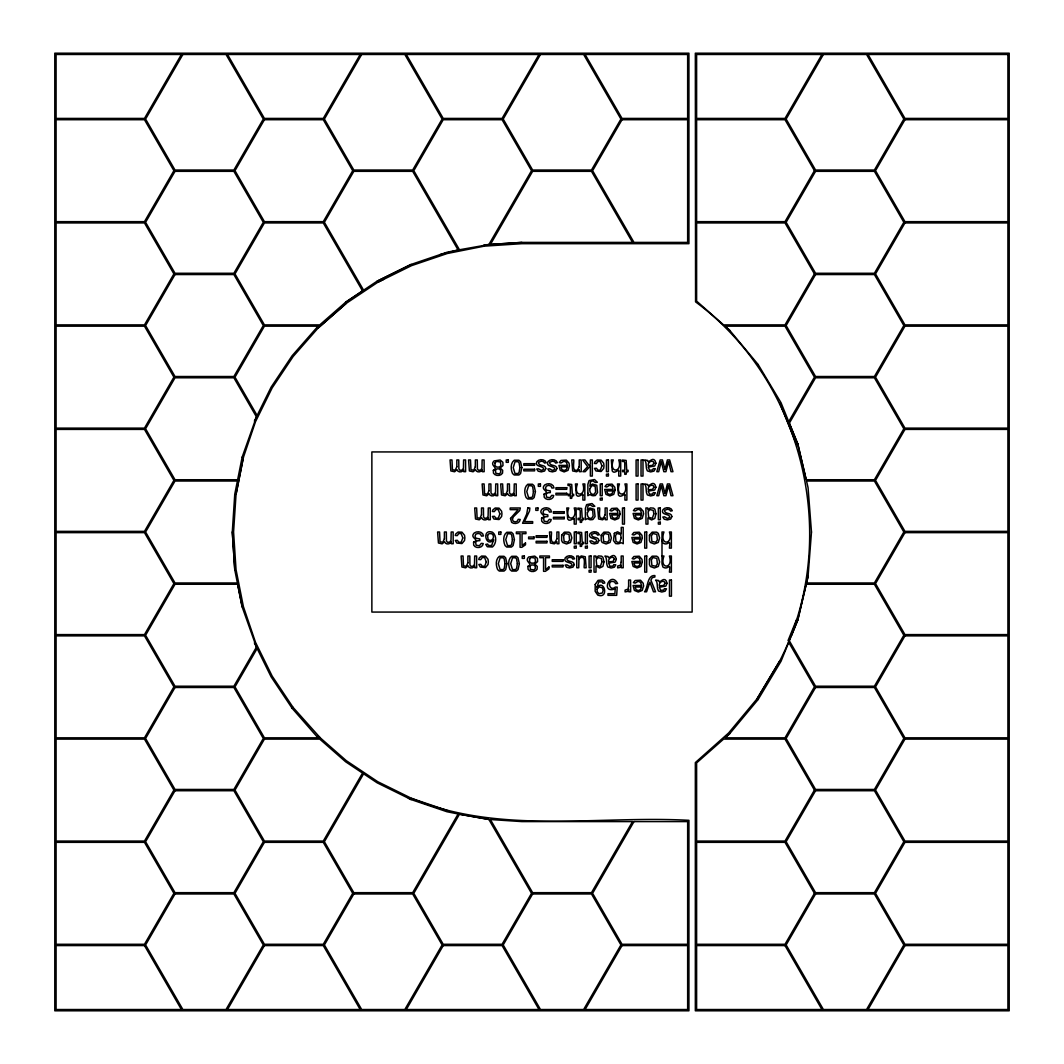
<?xml version="1.0" encoding="UTF-8"?>
<svg xmlns="http://www.w3.org/2000/svg" width="1064" height="1064" viewBox="0 0 1064 1064"><rect width="100%" height="100%" fill="white"/><g stroke="black" fill="none" stroke-linecap="round" stroke-linejoin="round"><path stroke-width="1.5" d="M811.486 532.093L808.055 487.618L806.525 481.021L874.409 481.021L903.841 532L874.409 582.979L806.525 582.979L808.055 576.422L811.486 532M232.298 531.92L234.758 569.719L237.392 582.979L175.015 582.979L145.582 532L175.015 481.021L237.392 481.021L234.758 494.241L232.298 531.92L234.798 569.878M383.532 279.433L377.72 282.319L346.359 303.28L318.003 328.151L293.145 356.507L272.185 387.868L255.506 421.69L243.39 457.4L236.035 494.388L233.575 531.973L236.035 569.612L243.39 606.6L255.506 642.31L272.185 676.132L293.145 707.494L320.41 738.004M242.166 457.081L256.451 416.889L233.881 377.787L175.015 377.787L145.582 428.765L175.015 479.744L237.644 479.744L242.153 457.134M236.048 494.348L243.39 457.4M797.827 619.833L806.219 584.256L874.409 584.256L903.841 635.235L874.409 686.214L815.556 686.214L789.342 640.821L797.827 619.886L806.219 584.256M806.525 582.979L808.055 576.422M254.376 421.105L256.451 416.889M317.072 327.3L318.309 326.169L264.417 326.169L234.984 377.148L257.129 415.505L271.134 387.136L292.108 355.762L317.178 327.167M796.604 619.527L788.038 640.621M791.51 635.474L797.787 620.006M779.899 660.678C841.558 539.94 804.557 382.428 695.563 301.87L695.337 53.2L1009.204 53.2L1009.204 1010.8L695.337 1010.8L695.337 762.595L728.654 732.936L757.063 698.795L779.899 660.678L757.076 698.782M758.113 699.5L781.029 661.276L788.73 642.323L814.439 686.852L785.006 737.831L725.049 737.831L729.625 733.761L758.153 699.474M345.547 302.309L362.531 290.924L323.283 222.935L264.417 222.935L234.984 273.913L264.417 324.892L319.759 324.892L345.667 302.203L362.531 290.924M256.451 647.112L233.881 686.214L175.015 686.214L145.582 635.235L175.015 584.256L237.644 584.256L242.18 606.999L256.451 647.112L254.376 642.895M488.868 244.56L531.521 170.679L502.088 119.713L443.223 119.713L413.79 170.679L459.462 249.774L488.868 244.56L484.014 244.906M490.398 244.467L532.625 171.331L591.491 171.331L632.521 242.406L521.865 242.406L490.398 244.467L521.865 242.406M459.462 814.226L413.79 893.321L443.223 944.287L502.088 944.287L531.521 893.321L488.868 819.44L459.462 814.226L488.868 819.44M789.342 423.179L797.814 444.074L789.342 423.179L815.556 377.787L874.409 377.787L903.841 428.765L874.409 479.744L806.219 479.744L797.814 444.074L806.219 479.744M411.143 264.417L377.042 281.228L363.595 290.206L324.387 222.296L353.82 171.331L412.686 171.331L458.132 250.04L446.853 252.288L411.023 264.471L377.122 281.189M726.153 736.833L729.625 733.761M318.03 328.111L346.359 303.28M440.057 254.629L458.132 250.04M377.76 282.293L411.542 265.641L447.252 253.511L484.226 246.156L521.905 243.683L688.927 243.683L688.927 53.2L54.796 53.2L54.796 1010.8L688.927 1010.8L688.927 820.317C596.864 815.343 499.428 834.921 411.569 798.372L447.292 810.502M758.1 364.46L729.625 330.239L725.049 326.169L785.006 326.169L814.439 377.148L788.73 421.677L781.029 402.724L758.166 364.553M661.994 556.02L663.963 556.02C658.988 569.719 673.618 569.187 669.416 556.02L671.371 556.02L671.371 572.139L669.416 572.139C670.573 560.728 668.737 570.863 662.899 567.032L661.994 563.854L661.994 532L663.963 532C658.988 545.699 673.618 545.167 669.416 532L671.371 532L671.371 548.12L669.416 548.12C670.573 536.708 668.737 546.843 662.899 543.012L661.994 539.834M411.023 799.529L446.893 811.712L458.132 813.96L412.686 892.669L353.82 892.669L324.387 841.704L363.595 773.794L377.122 782.811L411.156 799.569L408.403 798.226M317.139 736.807L318.309 737.831L264.417 737.831L234.984 686.852L257.129 648.495L271.081 676.771L292.108 708.265L317.085 736.754M411.569 798.372L377.76 781.708L346.359 760.72L318.03 735.889M725.049 326.169L729.625 330.239M242.14 606.866L237.644 584.256M779.885 403.309L796.59 444.459M585.386 517.303L585.32 519.724C589.323 516.971 587.062 520.708 592.861 519.538L595.055 516.545L594.311 509.324L589.922 508.033L587.355 510.161L588.059 505.706L590.254 504.855L592.874 506.544L594.843 506.264L592.036 503.551L586.623 504.602L585.386 508.313L585.386 517.303M587.873 493.27L587.807 495.704C591.81 492.951 589.549 496.689 595.348 495.518L597.542 492.526L596.798 485.304L592.409 484.014L589.842 486.142L590.547 481.686L592.741 480.835L595.361 482.524L597.33 482.245L594.523 479.532L589.11 480.582L587.873 484.293L587.873 493.27M574.228 519.232L574.214 524.1L576.169 524.1L576.169 507.98L574.214 507.98C578.417 521.147 563.787 521.679 568.748 507.98L566.779 507.98L567.697 518.993C569.852 522.983 575.012 515.907 574.228 519.232M582.886 495.212L582.886 500.08L584.841 500.08L584.841 483.96L582.886 483.96C587.075 497.127 572.445 497.659 577.419 483.96L575.451 483.96L576.356 494.973C578.523 498.963 583.671 491.887 582.886 495.212M618.756 471.192L618.756 476.06L620.698 476.06L620.698 459.941L618.756 459.941C622.945 473.108 608.315 473.64 613.29 459.941L611.321 459.941L612.226 470.953C614.394 474.943 619.541 467.867 618.756 471.192M624.94 495.212L624.927 500.08L626.882 500.08L626.882 483.96L624.927 483.96C629.13 497.127 614.5 497.659 619.461 483.96L617.506 483.96L618.41 494.973C620.565 498.963 625.725 491.887 624.94 495.212M621.243 537.732L619.9 541.962L618.078 542.441L615.976 541.39L615.471 535.724L616.841 533.49L620.498 534.327L621.243 537.732M527.797 507.98L526.707 514.058L522.557 523.275L532.665 523.275L532.665 521.613L524.446 521.613L529.526 510.986L529.845 507.98L527.797 507.98M615.205 588.831L614.899 593.685L607.983 593.685L607.983 595.335L616.681 595.335L617.2 587.115L615.285 587.115C609.047 592.462 606.547 578.39 614.566 581.981L615.67 583.684L617.639 583.458C610.231 570.131 600.016 594.337 615.205 588.831M519.884 467.601L519.099 472.416L518.048 473.52L514.989 473.507L513.22 467.601L515.056 461.709L518.048 461.696L519.086 462.827L519.884 467.601M517.357 563.681L516.572 568.495L515.535 569.599L512.476 569.586L510.693 563.681L512.529 557.789L515.535 557.775L516.559 558.906L517.357 563.681M504.988 563.681L504.203 568.495L503.166 569.599L500.107 569.586L498.324 563.681L500.16 557.789L503.166 557.775L504.19 558.906L504.988 563.681M512.422 539.661L511.638 544.475L510.587 545.579L507.528 545.566L505.759 539.661L507.594 533.769L510.587 533.756L511.624 534.886L512.422 539.661M533.45 491.621L532.665 496.436L531.614 497.54L528.555 497.526L526.773 491.621L528.622 485.729L531.614 485.716L532.652 486.847L533.45 491.621M587.434 512.555C586.73 515.189 588.352 519.591 591.73 518.181L593.14 515.947L592.661 510.388L589.602 509.47L587.434 512.555M589.922 488.536C589.217 491.169 590.839 495.571 594.217 494.162L595.627 491.927L595.148 486.368L592.089 485.45L589.922 488.536M601.931 561.912L600.415 566.274L596.744 565.463L596.186 559.93L597.729 557.603L601.28 558.374L601.931 561.912M653.868 513.872L652.352 518.235L648.694 517.41L648.122 511.89L649.665 509.563L653.216 510.334L653.868 513.872M462.813 537.932L461.204 542.174L458.863 542.294L457.347 540.312L455.339 540.459L456.828 543.039L461.962 543.571L464.529 540.499L464.862 537.892L464.529 535.259L461.962 532.173L458.092 532.04L455.738 533.968L455.272 535.498L457.241 535.631L458.89 533.463L461.151 533.609L462.813 537.932M499.894 513.912L498.298 518.155L495.944 518.274L494.428 516.293L492.419 516.439L493.909 519.019L499.056 519.551L501.623 516.479L501.942 513.872L501.623 511.239L499.056 508.153L495.172 508.02L492.832 509.949L492.353 511.478L494.334 511.611L495.984 509.443L498.231 509.589L499.894 513.912M601.945 465.872L600.349 470.115L597.995 470.235L596.478 468.253L594.47 468.399L595.96 470.966L601.107 471.512L603.66 468.439L603.993 465.819L603.66 463.199L601.107 460.113L597.223 459.981L594.882 461.909L594.404 463.439L596.372 463.572L598.021 461.404L600.282 461.55L601.945 465.872M486.301 561.952L484.705 566.194L482.351 566.314L480.835 564.332L478.827 564.479L480.316 567.059L485.463 567.591L488.017 564.519L488.349 561.912L488.017 559.278L485.463 556.193L481.58 556.06L479.239 557.988L478.76 559.518L480.728 559.651L482.378 557.483L484.639 557.629L486.301 561.952M493.643 539.874L491.621 545.553L488.536 545.473L487.618 544.076L485.756 544.409L487.299 546.75L492.446 547.002C496.609 543.664 496.901 535.551 492.552 532.266C481.234 528.143 485.902 548.386 493.643 539.874M563.574 535.804L564.106 541.416L568.016 542.241L569.586 539.953L569.027 534.394L565.144 533.503L563.574 535.804M603.128 535.804L603.66 541.416L607.571 542.241L609.14 539.953L608.581 534.394L604.698 533.503L603.128 535.804M651.354 535.804L651.886 541.416L655.796 542.241L657.366 539.953L656.807 534.394L652.924 533.503L651.354 535.804M651.354 559.824L651.886 565.436L655.796 566.261L657.366 563.973L656.807 558.414L652.924 557.536L651.354 559.824M535.418 491.621L534.141 497.526L532.479 499.003L527.717 498.989L526.082 497.5C524.286 493.377 523.86 487.232 527.824 484.253L532.439 484.24L534.101 485.756L535.418 491.621M621.19 562.151L620.551 565.144L617.652 566.088L617.652 567.883L620.166 567.431L621.243 565.37L621.363 567.764L623.211 567.764L623.145 556.02L621.19 556.02L621.19 562.151M628.625 586.171L627.986 589.163L625.087 590.108L625.087 591.903L627.587 591.451L628.664 589.389L628.797 591.784L630.646 591.784L630.58 580.04L628.625 580.04L628.625 586.171M506.969 563.681L505.679 569.586L504.017 571.062L499.269 571.049L497.62 569.559C495.837 565.449 495.398 559.292 499.362 556.312L503.99 556.299L505.639 557.815L506.969 563.681M514.404 539.661L513.114 545.566L511.452 547.042L506.69 547.029L505.054 545.539C503.259 541.43 502.833 535.272 506.797 532.293L511.425 532.279L513.074 533.796L514.404 539.661M521.852 467.601L520.575 473.507L518.913 474.983L514.151 474.97L512.516 473.48C510.72 469.357 510.294 463.212 514.258 460.233L518.886 460.22L520.535 461.736L521.852 467.601M519.338 563.681L518.048 569.586L516.386 571.062L511.638 571.049L509.988 569.559C508.206 565.436 507.767 559.292 511.731 556.312L516.359 556.299L518.008 557.815L519.338 563.681M595.202 584.508L595.175 591.318L597.782 595.095C609.3 599.365 604.498 578.59 596.784 587.421L598.859 581.782L601.998 581.875L602.942 583.311L604.804 583.019L604.179 581.569L601.998 580.013L598.034 580.359L595.202 584.508M444.406 538.81L442.837 542.214L440.017 541.802L439.552 532L437.623 532L438.435 542.999L442.159 543.837L444.579 541.736C445.364 544.835 450.245 544.582 451.242 541.736L451.362 543.744L453.198 543.744L453.144 532L451.189 532L451.016 540.352L449.607 542.214L447.465 542.294L446.454 540.884L446.335 532L444.406 532L444.406 538.81M456.828 466.75L455.259 470.155L452.439 469.743L451.974 459.941L450.045 459.941L450.857 470.94L454.581 471.778L457.001 469.676C457.786 472.775 462.667 472.522 463.665 469.676L463.784 471.685L465.62 471.685L465.567 459.941L463.611 459.941L463.439 468.293L462.029 470.155L459.887 470.235L458.877 468.825L458.757 459.941L456.828 459.941L456.828 466.75M475.355 466.75L473.786 470.155L470.966 469.743L470.501 459.941L468.572 459.941L469.384 470.94L473.108 471.778L475.528 469.676C476.313 472.775 481.194 472.522 482.192 469.676L482.311 471.685L484.16 471.685L484.093 459.941L482.138 459.941L481.965 468.293L480.556 470.155L478.414 470.235L477.404 468.825L477.284 459.941L475.355 459.941L475.355 466.75M467.894 562.829L466.338 566.234L463.505 565.822L463.039 556.02L461.111 556.02L461.922 567.019L465.646 567.857L468.067 565.755C468.852 568.854 473.733 568.602 474.73 565.755L474.85 567.764L476.699 567.764L476.632 556.02L474.677 556.02L474.504 564.372L473.094 566.234L470.953 566.314L469.942 564.918L469.836 556.02L467.894 556.02L467.894 562.829M481.5 514.79L479.931 518.195L477.111 517.782L476.632 507.98L474.704 507.98L475.515 518.979L479.239 519.817L481.673 517.716C482.444 520.815 487.339 520.562 488.323 517.716L488.443 519.724L490.291 519.724L490.225 507.98L488.283 507.98L488.097 516.333L486.7 518.195L484.546 518.274L483.548 516.865L483.428 507.98L481.5 507.98L481.5 514.79M488.948 490.77L487.379 494.175L484.559 493.763L484.093 483.96L482.152 483.96L482.963 494.959L486.687 495.797L489.121 493.696C489.892 496.795 494.787 496.542 495.771 493.696L495.891 495.704L497.739 495.704L497.673 483.96L495.731 483.96L495.545 492.313L494.148 494.175L491.994 494.255L490.996 492.845L490.876 483.96L488.948 483.96L488.948 490.77M507.475 490.77L505.905 494.175L503.086 493.763L502.62 483.96L500.678 483.96L501.49 494.959L505.214 495.797L507.648 493.696C508.419 496.795 513.313 496.542 514.298 493.696L514.417 495.704L516.266 495.704L516.2 483.96L514.258 483.96L514.072 492.313L512.675 494.175L510.521 494.255L509.523 492.845L509.403 483.96L507.475 483.96L507.475 490.77M510.521 518.434L511.664 522.411C514.524 524.565 519.804 523.475 520.23 519.498L518.235 519.312L517.277 521.227L515.229 521.905L513.167 521.2L512.436 519.245L513.353 516.851L519.697 510.56L520.323 507.98L510.188 507.98L510.188 509.643L518.168 509.643L510.521 518.434M614.327 559.265L612.864 561.499L608.635 561.819C607.983 559.026 611.281 556.046 613.808 557.789L614.327 559.265M653.908 463.186L652.432 465.407L648.202 465.739C647.55 462.946 650.849 459.967 653.389 461.709L653.908 463.186M653.908 487.206L652.432 489.427L648.202 489.759C647.55 486.966 650.849 483.987 653.389 485.729L653.908 487.206M665.027 583.285L663.55 585.519L659.321 585.838C658.669 583.045 661.968 580.066 664.508 581.808L665.027 583.285M597.077 589.03L597.183 591.557L598.819 593.699L602.317 593.02L603.128 590.427L602.317 587.78L599.298 586.902L597.077 589.03M561.672 535.192L561.646 540.592L562.603 542.48L566.567 543.97L570.517 542.441L571.834 537.892L570.517 533.357L568.894 532.173L564.359 532.16L561.672 535.192M601.227 535.192L601.2 540.592L602.158 542.48L606.121 543.97L610.071 542.441L611.388 537.892L610.071 533.357L608.448 532.173L603.913 532.16L601.227 535.192M649.452 535.192L649.426 540.592L650.383 542.48L654.347 543.97L658.297 542.441L659.614 537.892L658.297 533.357L656.674 532.173L652.139 532.16L649.452 535.192M649.452 559.212L649.426 564.612L650.383 566.5L654.347 567.99L658.297 566.46L659.614 561.912L658.297 557.376L656.674 556.193L652.139 556.179L649.452 559.212M556.898 538.81L555.129 542.214C549.21 543.957 551.95 534.7 551.445 532L549.476 532L550.367 542.999L554.411 543.837L556.951 541.736L557.071 543.744L558.919 543.744L558.853 532L556.898 532L556.898 538.81M569.386 465.886L568.016 470.354L564.12 471.911L560.236 470.341L558.946 465.407L567.325 465.407L566.487 462.281L564.053 461.191L560.981 462.986L559.265 462.508L560.981 460.419L566.341 460.113L569.041 463.199L569.386 465.886M579.202 466.75L577.419 470.155C571.501 471.897 574.254 462.641 573.735 459.941L571.767 459.941L572.671 470.94L576.701 471.778L579.255 469.676L579.375 471.685L581.223 471.685L581.157 459.941L579.202 459.941L579.202 466.75M578.936 559.438L578.736 567.764L576.781 567.764L576.715 556.02L578.563 556.02L578.683 558.028L581.223 555.927L585.267 556.765L586.158 567.764L584.189 567.764C583.684 565.064 586.437 555.807 580.505 557.549L578.936 559.438M605.137 514.79L603.355 518.195C597.436 519.937 600.189 510.68 599.67 507.98L597.702 507.98L598.593 518.979L602.636 519.817L605.19 517.716L605.31 519.724L607.145 519.724L607.092 507.98L605.137 507.98L605.137 514.79M615.112 489.906L613.755 494.374L609.858 495.93L605.975 494.361L604.671 489.427L613.063 489.427L612.226 486.301L609.778 485.211L606.706 487.006L604.99 486.527L606.719 484.439L612.079 484.133L614.766 487.232L615.112 489.906M620.046 513.925L618.689 518.394L614.793 519.95L610.909 518.381L609.619 513.447L617.998 513.447L617.16 510.321L614.726 509.23L611.654 511.026L609.938 510.547L611.654 508.459L617.014 508.153L619.714 511.252L620.046 513.925M643.547 513.925L642.177 518.394L638.28 519.95L634.397 518.381L633.107 513.447L641.486 513.447L640.648 510.321L638.214 509.23L635.142 511.026L633.426 510.547L635.142 508.459L640.501 508.153L643.201 511.252L643.547 513.925M642.297 537.945L640.927 542.414L637.043 543.97L633.147 542.401L631.856 537.466L640.235 537.466L639.411 534.341L636.964 533.25L633.891 535.046L632.176 534.567L633.891 532.479L639.251 532.173L641.951 535.272L642.297 537.945M642.297 561.965L640.927 566.434L637.043 567.99L633.147 566.42L631.856 561.486L640.235 561.486L639.411 558.361L636.964 557.27L633.891 559.066L632.176 558.587L633.891 556.499L639.251 556.193L641.951 559.292L642.297 561.965M643.547 585.985L642.177 590.453L638.28 592.01L634.397 590.44L633.107 585.506L641.486 585.506L640.648 582.38L638.214 581.29L635.142 583.085L633.426 582.607L635.142 580.518L640.501 580.212L643.201 583.311L643.547 585.985M494.999 462.946L495.013 465.633L496.675 467.083L499.362 467.069L500.984 465.567L500.386 461.976L496.569 461.377L494.999 462.946M487.512 535.431L488.123 539.488C492.1 543.026 495.824 535.897 491.581 533.636L489.068 533.596L487.512 535.431M529.579 559.026L529.593 561.726L531.255 563.162L533.928 563.149L535.564 561.646L534.966 558.055L531.149 557.456L529.579 559.026M493.337 470.301L493.483 473.148C495.305 476.273 500.718 476.26 502.527 473.134L502.673 470.315L500.16 467.987L502.993 465.567L502.86 462.295L500.173 460.007L494.122 460.912C489.014 465.66 499.162 467.508 493.337 470.301M495.372 470.195L495.904 473.36L499.242 473.852L500.678 472.549L500.665 470.261L499.216 468.892L496.795 468.878L495.372 470.195M527.917 566.381L528.063 569.227C529.885 572.352 535.298 572.339 537.107 569.213L537.254 566.394L534.74 564.066L537.573 561.646L537.44 558.374L534.753 556.1L528.702 556.991C523.594 561.739 533.756 563.587 527.917 566.381M529.952 566.274L530.471 569.439L533.822 569.932L535.259 568.628L535.245 566.341L533.796 564.984L531.375 564.957L529.952 566.274M473.586 542.148L473.706 545.18C475.728 548.931 482.817 548.08 483.242 543.544L481.274 543.385L479.425 545.752L476.113 545.207L475.608 542.174L477.337 540.805L479.837 540.632L479.837 538.943L475.954 538.238L474.983 536.296L475.834 534.128L478.148 533.397L480.449 534.075L481.487 536.11L483.508 535.937C483.069 531.614 477.324 530.75 474.305 532.944C468.945 538.224 480.502 539.288 473.586 542.148M544.076 494.108L544.196 497.141C546.218 500.891 553.307 500.04 553.732 495.505L551.764 495.345L549.915 497.713L546.603 497.167L546.098 494.122L547.827 492.765L550.327 492.592L550.327 490.903L546.444 490.198L545.473 488.243L546.324 486.088L548.638 485.357L550.939 486.035L551.977 488.07L553.998 487.897C553.559 483.575 547.814 482.71 544.795 484.905C539.435 490.172 550.992 491.249 544.076 494.108M541.589 518.128L541.709 521.161C543.731 524.911 550.819 524.06 551.245 519.525L549.277 519.365L547.428 521.732L544.116 521.187L543.611 518.155L545.34 516.785L547.84 516.612L547.84 514.923L543.957 514.218L542.986 512.263L543.837 510.108L546.151 509.377L548.452 510.055L549.49 512.09L551.511 511.917C551.072 507.594 545.327 506.73 542.308 508.925C536.948 514.191 548.505 515.269 541.589 518.128M567.312 466.897L566.407 469.517L564.159 470.461L561.912 469.61L560.967 466.897L567.312 466.897M613.037 490.916L612.146 493.536L609.885 494.481L607.637 493.63L606.693 490.916L613.037 490.916M617.985 514.936L617.08 517.556L614.832 518.501L612.585 517.649L611.64 514.936L617.985 514.936M641.472 514.936L640.568 517.556L638.32 518.501L636.072 517.649L635.128 514.936L641.472 514.936M640.222 538.956L639.318 541.576L637.07 542.52L634.822 541.669L633.878 538.956L640.222 538.956M640.222 562.976L639.318 565.596L637.07 566.54L634.822 565.689L633.878 562.976L640.222 562.976M641.472 586.996L640.568 589.616L638.32 590.56L636.072 589.709L635.128 586.996L641.472 586.996M616.335 559.305L615.138 562.098L608.635 563.188L610.018 566.341L613.063 566.048L613.782 564.625L615.817 564.811L614.394 567.192L611.108 567.99L607.77 566.966C605.682 563.508 607.584 557.975 604.911 556.086L608.01 556.485C608.369 560.728 612.598 552.509 615.444 556.738L616.335 559.305M655.916 463.226L654.706 466.019L648.202 467.109L649.585 470.261L652.631 469.969L653.349 468.546L655.384 468.732L653.961 471.113L650.676 471.911L647.338 470.887C645.263 467.428 647.151 461.896 644.491 460.007L647.577 460.406C647.949 464.649 652.166 456.416 655.025 460.659L655.916 463.226M655.916 487.246L654.706 490.038L648.202 491.129L649.585 494.281L652.631 493.989L653.349 492.566L655.384 492.752L653.961 495.132L650.676 495.93L647.338 494.906C645.263 491.448 647.151 485.916 644.491 484.027L647.577 484.426C647.949 488.669 652.166 480.436 655.025 484.679L655.916 487.246M667.035 583.325L665.838 586.118L659.321 587.208L660.717 590.36L663.75 590.068L664.468 588.645L666.516 588.831L665.08 591.212L661.795 592.01L658.47 590.986C656.382 587.528 658.27 581.995 655.61 580.106L658.696 580.505C659.068 584.748 663.284 576.528 666.144 580.758L667.035 583.325M545.752 468.586L544.608 471.033L541.27 471.871L538.171 471.192L536.721 468.998L538.49 468.785L541.27 470.394L543.691 469.49C544.13 465.234 534.221 467.535 536.828 461.709C538.916 458.784 545.14 458.863 546.218 462.694L544.489 463.039L543.465 461.656L541.283 461.204L538.597 462.242C537.825 466.591 545.872 464.103 545.752 468.586M556.871 468.586L555.727 471.033L552.389 471.871L549.29 471.192L547.84 468.998L549.609 468.785L552.389 470.394L554.809 469.49C555.248 465.234 545.353 467.535 547.96 461.709C550.035 458.784 556.259 458.863 557.337 462.694L555.608 463.039L554.583 461.656L552.402 461.204L549.716 462.242C548.944 466.591 556.991 464.103 556.871 468.586M574.148 564.665L573.004 567.112L569.666 567.95L566.58 567.272L565.13 565.077L566.886 564.864L569.666 566.474L572.086 565.569C572.525 561.313 562.63 563.614 565.237 557.802C567.325 554.863 573.536 554.942 574.613 558.773L572.884 559.119L571.86 557.736L569.679 557.297L566.992 558.321C566.221 562.67 574.281 560.183 574.148 564.665M598.859 540.645L597.715 543.092L594.377 543.93L591.291 543.252L589.842 541.057L591.597 540.845L594.377 542.454L596.811 541.549C597.25 537.293 587.341 539.594 589.948 533.769C592.036 530.843 598.247 530.923 599.338 534.753L597.609 535.099L596.572 533.716L594.404 533.277L591.704 534.301C590.932 538.65 598.992 536.163 598.859 540.645M671.836 516.625L670.692 519.072L667.341 519.91L664.255 519.232L662.806 517.038L664.561 516.825L667.341 518.434L669.775 517.53C670.214 513.274 660.305 515.574 662.912 509.749C665 506.823 671.224 506.903 672.302 510.733L670.573 511.079L669.535 509.696L667.367 509.257L664.681 510.281C663.909 514.63 671.956 512.143 671.836 516.625M665.013 469.49L662.433 459.941L660.172 459.941L656.807 471.685L658.709 471.685L661.276 461.563L663.83 471.685L665.931 471.685L668.564 461.563L671.012 471.685L672.953 471.685L669.655 459.941L667.407 459.941L665.013 469.49M665.013 493.51L662.433 483.96L660.172 483.96L656.807 495.704L658.709 495.704L661.276 485.583L663.83 495.704L665.931 495.704L668.564 485.583L671.012 495.704L672.953 495.704L669.655 483.96L667.407 483.96L665.013 493.51M572.233 495.704L571.661 498.338L570.357 498.338L570.357 495.704L568.189 495.704L568.189 494.281L570.357 494.281L570.357 486.873L569.706 485.423L567.99 485.49L567.99 484.04L571.727 484.453L572.312 494.281L573.669 494.281L573.669 495.704L572.233 495.704M582.114 519.724L581.543 522.358L580.239 522.358L580.239 519.724L578.071 519.724L578.071 518.301L580.239 518.301L580.239 510.893L579.587 509.443L577.872 509.51L577.872 508.073L581.609 508.472L582.194 518.301L583.551 518.301L583.551 519.724L582.114 519.724M582.114 543.744L581.543 546.377L580.239 546.377L580.239 543.744L578.071 543.744L578.071 542.321L580.239 542.321L580.239 534.913L579.587 533.463L577.872 533.529L577.872 532.093L581.609 532.492L582.194 542.321L583.551 542.321L583.551 543.744L582.114 543.744M626.656 471.685L626.084 474.318L624.781 474.318L624.781 471.685L622.6 471.685L622.6 470.261L624.781 470.261L624.781 462.853L624.116 461.404L622.413 461.47L622.413 460.02L626.151 460.433L626.736 470.261L628.093 470.261L628.093 471.685L626.656 471.685M603.98 561.845L602.902 566.447L599.657 567.99L595.973 565.942L596 572.139L594.044 572.139L593.978 556.02L595.853 556.02L595.96 557.908L598.447 555.927L601.586 556.179L602.929 557.297L603.98 561.845M614.34 533.317L613.529 540.632L615.684 543.598C621.323 544.675 619.62 541.137 623.251 543.744L623.185 527.385L621.243 527.385L621.283 533.822L617.572 531.787L614.34 533.317M655.916 513.806L654.839 518.407L651.594 519.95L647.923 517.902L647.936 524.1L645.981 524.1L645.914 507.98L647.79 507.98L647.896 509.869L650.383 507.887L653.535 508.14L654.879 509.257L655.916 513.806M649.173 584.309L646.593 591.784L644.531 591.784C648.122 587.754 646.979 574.893 654.879 575.544L654.879 577.007L652.338 577.619L650.889 580.093L655.557 591.784L653.469 591.784L649.931 582.168L649.173 584.309M181.399 54.477L144.478 118.423L56.086 118.423L56.086 54.477L181.399 54.477M182.875 54.477L145.582 119.062L175.015 170.041L233.881 170.041L263.313 119.062L226.02 54.477L182.875 54.477M173.911 170.679L144.478 221.658L56.086 221.658L56.086 119.713L144.478 119.713L173.911 170.679M175.015 171.331L145.582 222.296L175.015 273.275L233.881 273.275L263.313 222.296L233.881 171.331L175.015 171.331M173.911 273.913L144.478 324.892L56.086 324.892L56.086 222.935L144.478 222.935L173.911 273.913M175.015 274.552L145.582 325.531L175.015 376.51L233.881 376.51L263.313 325.531L233.881 274.552L175.015 274.552M264.417 119.713L234.984 170.679L264.417 221.658L323.283 221.658L352.716 170.679L323.283 119.713L264.417 119.713M173.911 377.148L144.478 428.127L56.086 428.127L56.086 326.169L144.478 326.169L173.911 377.148M360.204 54.477L323.283 118.423L264.417 118.423L227.497 54.477L360.204 54.477M361.68 54.477L324.387 119.062L353.82 170.041L412.686 170.041L442.119 119.062L404.825 54.477L361.68 54.477M173.911 480.383L144.478 531.362L56.086 531.362L56.086 429.404L144.478 429.404L173.911 480.383M173.911 583.617L144.478 634.596L56.086 634.596L56.086 532.638L144.478 532.638L173.911 583.617M173.911 686.852L144.478 737.831L56.086 737.831L56.086 635.873L144.478 635.873L173.911 686.852M539.009 54.477L502.088 118.423L443.223 118.423L406.302 54.477L539.009 54.477M175.015 687.49L145.582 738.469L175.015 789.448L233.881 789.448L263.313 738.469L233.881 687.49L175.015 687.49M540.485 54.477L503.192 119.062L532.625 170.041L591.491 170.041L620.924 119.062L583.631 54.477L540.485 54.477M173.911 790.087L144.478 841.065L56.086 841.065L56.086 739.108L144.478 739.108L173.911 790.087M175.015 790.725L145.582 841.704L175.015 892.669L233.881 892.669L263.313 841.704L233.881 790.725L175.015 790.725M173.911 893.321L144.478 944.287L56.086 944.287L56.086 842.342L144.478 842.342L173.911 893.321M175.015 893.96L145.582 944.938L182.875 1009.523L226.02 1009.523L263.313 944.938L233.881 893.96L175.015 893.96M264.417 739.108L234.984 790.087L264.417 841.065L323.283 841.065L362.531 773.076L345.627 761.784L319.759 739.108L264.417 739.108M622.028 119.713L592.595 170.679L633.998 242.406L687.65 242.406L687.65 119.713L622.028 119.713M264.417 842.342L234.984 893.321L264.417 944.287L323.283 944.287L352.716 893.321L323.283 842.342L264.417 842.342M264.417 945.577L227.497 1009.523L360.204 1009.523L323.283 945.577L264.417 945.577M821.927 54.477L785.006 118.423L696.614 118.423L696.614 54.477L821.927 54.477M823.403 54.477L786.123 119.062L815.556 170.041L874.409 170.041L903.841 119.062L866.548 54.477L823.403 54.477M353.82 893.96L324.387 944.938L361.68 1009.523L404.825 1009.523L442.119 944.938L412.686 893.96L353.82 893.96M814.439 170.679L785.006 221.658L696.614 221.658L696.614 119.713L785.006 119.713L814.439 170.679M815.556 171.331L786.123 222.296L815.556 273.275L874.409 273.275L903.841 222.296L874.409 171.331L815.556 171.331M814.439 273.913L785.006 324.892L723.587 324.892L696.614 301.112L696.614 222.935L785.006 222.935L814.439 273.913M815.556 274.552L786.123 325.531L815.556 376.51L874.409 376.51L903.841 325.531L874.409 274.552L815.556 274.552M904.959 119.713L875.526 170.679L904.959 221.658L1007.914 221.658L1007.914 119.713L904.959 119.713M443.223 945.577L406.302 1009.523L539.009 1009.523L502.088 945.577L443.223 945.577M904.959 222.935L875.526 273.913L904.959 324.892L1007.914 324.892L1007.914 222.935L904.959 222.935M532.625 893.96L503.192 944.938L540.485 1009.523L583.631 1009.523L620.924 944.938L591.491 893.96L532.625 893.96M904.959 326.169L875.526 377.148L904.959 428.127L1007.914 428.127L1007.914 326.169L904.959 326.169M632.521 821.594L591.491 892.669L532.625 892.669L490.398 819.533L521.865 821.594L632.521 821.594M633.998 821.594L592.595 893.321L622.028 944.287L687.65 944.287L687.65 821.594L633.998 821.594M904.959 429.404L875.526 480.383L904.959 531.362L1007.914 531.362L1007.914 429.404L904.959 429.404M622.028 945.577L585.107 1009.523L687.65 1009.523L687.65 945.577L622.028 945.577M815.556 687.49L786.123 738.469L815.556 789.448L874.409 789.448L903.841 738.469L874.409 687.49L815.556 687.49M904.959 532.638L875.526 583.617L904.959 634.596L1007.914 634.596L1007.914 532.638L904.959 532.638M814.439 790.087L785.006 841.065L696.614 841.065L696.614 762.888L723.587 739.108L785.006 739.108L814.439 790.087M815.556 790.725L786.123 841.704L815.556 892.669L874.409 892.669L903.841 841.704L874.409 790.725L815.556 790.725M904.959 635.873L875.526 686.852L904.959 737.831L1007.914 737.831L1007.914 635.873L904.959 635.873M814.439 893.321L785.006 944.287L696.614 944.287L696.614 842.342L785.006 842.342L814.439 893.321M815.556 893.96L786.123 944.938L823.403 1009.523L866.548 1009.523L903.841 944.938L874.409 893.96L815.556 893.96M904.959 739.108L875.526 790.087L904.959 841.065L1007.914 841.065L1007.914 739.108L904.959 739.108M904.959 842.342L875.526 893.321L904.959 944.287L1007.914 944.287L1007.914 842.342L904.959 842.342M904.959 945.577L868.038 1009.523L1007.914 1009.523L1007.914 945.577L904.959 945.577M590.36 465.992L585.2 471.685L582.912 471.685L587.674 466.644L582.66 459.941L584.961 459.941L588.924 465.301L590.36 464.117L590.36 459.941L592.316 459.941L592.316 476.06L590.36 476.06L590.36 465.992M293.145 707.494L292.161 708.331L293.145 707.494M525.496 542.973L522.038 545.433L522.038 533.663L525.948 533.663L525.948 532L516.359 532L516.359 533.663L520.083 533.663L520.083 547.295L521.879 547.295L525.496 544.808L525.496 542.973M548.984 566.992L545.539 569.453L545.539 557.682L549.436 557.682L549.436 556.02L539.847 556.02L539.847 557.682L543.571 557.682L543.571 571.315L545.367 571.315L548.984 568.828L548.984 566.992M687.65 54.477L585.107 54.477L622.028 118.423L687.65 118.423L687.65 54.477M1007.914 54.477L868.038 54.477L904.959 118.423L1007.914 118.423L1007.914 54.477M692.132 451.934L371.868 451.934L371.868 612.066L692.132 612.066L692.132 451.934M508.326 459.941L506.211 459.941L506.211 462.321L508.326 462.321L508.326 459.941M608.395 459.941L606.44 459.941L606.44 471.685L608.395 471.685L608.395 459.941M638.041 459.941L636.099 459.941L636.099 476.06L638.041 476.06L638.041 459.941M642.989 459.941L641.033 459.941L641.033 476.06L642.989 476.06L642.989 459.941M534.633 463.678L523.821 463.678L523.821 465.287L534.633 465.287L534.633 463.678M534.633 469.237L523.821 469.237L523.821 470.847L534.633 470.847L534.633 469.237M608.395 474.185L606.44 474.185L606.44 476.06L608.395 476.06L608.395 474.185M540.446 483.96L538.317 483.96L538.317 486.341L540.446 486.341L540.446 483.96M602.197 483.96L600.242 483.96L600.242 495.704L602.197 495.704L602.197 483.96M638.041 483.96L636.099 483.96L636.099 500.08L638.041 500.08L638.041 483.96M642.989 483.96L641.033 483.96L641.033 500.08L642.989 500.08L642.989 483.96M566.74 487.698L555.94 487.698L555.94 489.307L566.74 489.307L566.74 487.698M566.74 493.257L555.94 493.257L555.94 494.866L566.74 494.866L566.74 493.257M602.197 498.205L600.242 498.205L600.242 500.08L602.197 500.08L602.197 498.205M537.958 507.98L535.83 507.98L535.83 510.361L537.958 510.361L537.958 507.98M624.435 507.98L622.48 507.98L622.48 524.1L624.435 524.1L624.435 507.98M660.305 507.98L658.35 507.98L658.35 519.724L660.305 519.724L660.305 507.98M564.253 511.718L553.453 511.718L553.453 513.327L564.253 513.327L564.253 511.718M564.253 517.277L553.453 517.277L553.453 518.886L564.253 518.886L564.253 517.277M660.305 522.225L658.35 522.225L658.35 524.1L660.305 524.1L660.305 522.225M500.865 532L498.75 532L498.75 534.381L500.865 534.381L500.865 532M576.223 532L574.267 532L574.267 543.744L576.223 543.744L576.223 532M587.341 532L585.386 532L585.386 543.744L587.341 543.744L587.341 532M646.686 532L644.731 532L644.731 548.12L646.686 548.12L646.686 532M546.949 535.737L536.136 535.737L536.136 537.347L546.949 537.347L546.949 535.737M534.048 537.041L528.622 537.041L528.622 538.77L534.048 538.77L534.048 537.041M546.949 541.297L536.136 541.297L536.136 542.906L546.949 542.906L546.949 541.297M576.223 546.244L574.267 546.244L574.267 548.12L576.223 548.12L576.223 546.244M587.341 546.244L585.386 546.244L585.386 548.12L587.341 548.12L587.341 546.244M524.353 556.02L522.238 556.02L522.238 558.401L524.353 558.401L524.353 556.02M591.052 556.02L589.097 556.02L589.097 567.764L591.052 567.764L591.052 556.02M646.686 556.02L644.731 556.02L644.731 572.139L646.686 572.139L646.686 556.02M563.029 559.757L552.229 559.757L552.229 561.366L563.029 561.366L563.029 559.757M563.029 565.317L552.229 565.317L552.229 566.926L563.029 566.926L563.029 565.317M591.052 570.264L589.097 570.264L589.097 572.139L591.052 572.139L591.052 570.264M671.424 580.04L669.469 580.04L669.469 596.159L671.424 596.159L671.424 580.04M144.478 945.577L56.086 945.577L56.086 1009.523L181.399 1009.523L144.478 945.577M785.006 945.577L696.614 945.577L696.614 1009.523L821.927 1009.523L785.006 945.577"/></g></svg>
